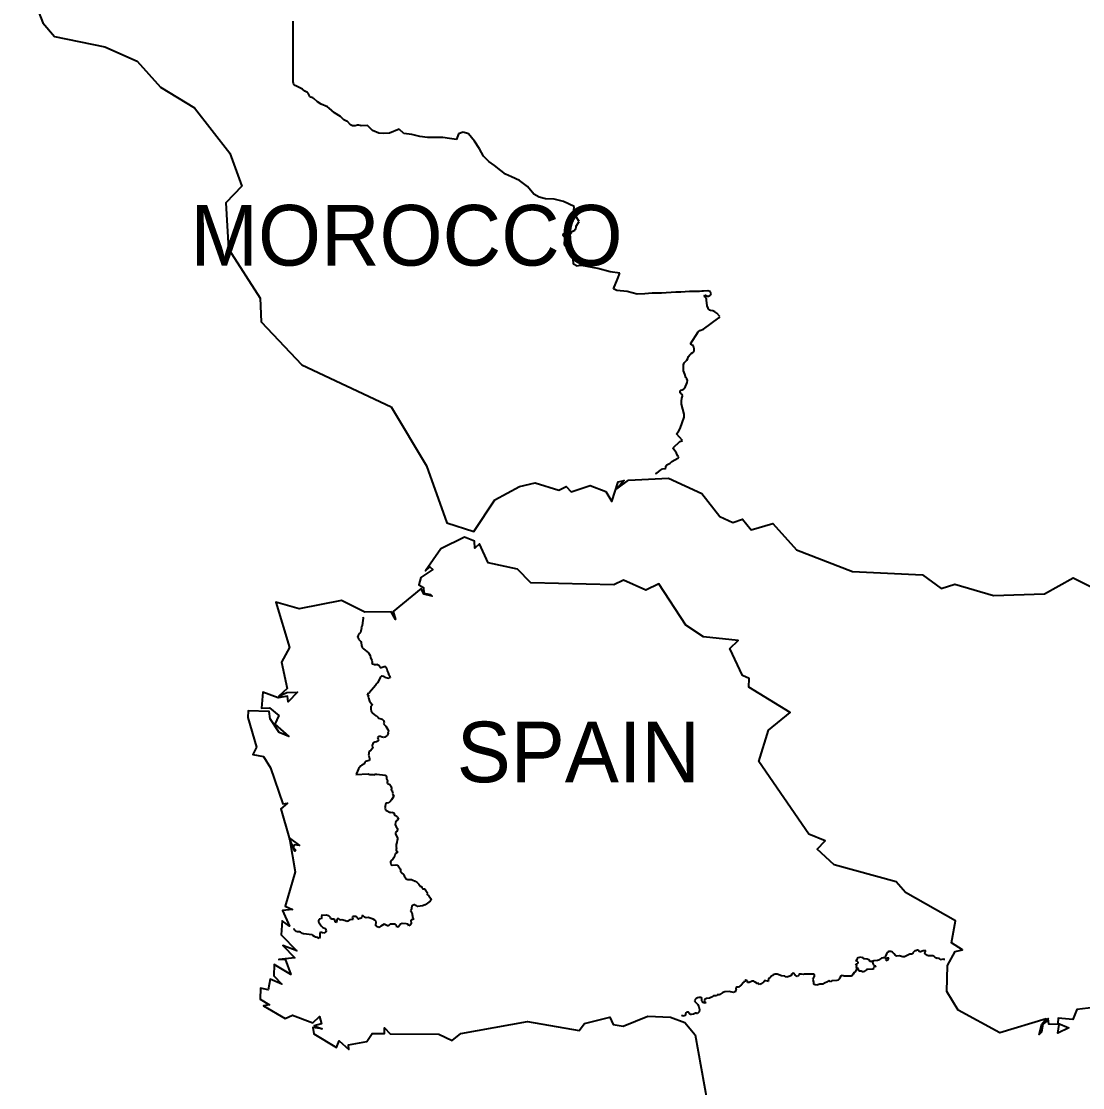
# Model space of a CAD drawing. Header units: metres. Extents: x 0 to 1325, y -1 to 773.
# Drawn here: x 612.6 to 682.6, y 211.6 to 282 of the extents above; entities that cross this region are included whole.
import ezdxf
from ezdxf.enums import TextEntityAlignment as Align

# ---------------------------------------------------------------- set-up
doc = ezdxf.new("R2010")
doc.units = ezdxf.units.M

msp = doc.modelspace()

# ---------------------------------------------------------------- linework, layer by layer
at = {"layer": 'CUT'}
for points in [[(612.59, 285.588), (614.02, 281.878), (614.77, 280.968), (618.11, 280.278), (620.23, 279.328), (621.78, 277.628), (624.03, 276.268), (626.36, 273.268), (627.14, 271.098), (626.1, 269.998), (626.26, 266.948), (628.35, 263.708), (628.42, 262.148), (631.11, 259.308), (637, 256.518), (639.34, 252.638), (640.68, 248.878), (642.45, 248.298), (643.85, 250.398), (645.47, 251.278), (646.5, 251.508), (648.07, 251.028), (648.56, 251.268), (648.88, 250.928), (650.13, 251.328), (651.17, 250.938), (651.57, 250.278), (651.99, 251.588), (652.39, 251.658), (651.91, 251.108), (652.68, 251.688), (655.3, 251.828), (657.5, 250.798), (658.7, 249.288), (659.55, 248.898), (660.19, 249.118), (660.76, 248.408), (662.19, 248.818), (663.76, 247.088), (667.46, 245.658), (672.07, 245.448), (673.3, 244.548), (674.2, 244.828), (676.76, 244.088), (680.12, 244.178), (682.02, 245.248), (683.6, 244.448)], [(683.38, 216.878), (682.27, 216.758), (681.99, 216.098), (681.03, 216.188), (681, 215.858), (681.74, 215.538), (681.01, 215.188), (681.09, 215.768), (680.42, 215.798), (680.37, 216.158), (680.29, 215.978), (680.01, 215.798), (679.93, 215.268), (679.78, 215.098), (679.96, 215.798), (680.24, 216.138), (677.19, 215.218), (674.44, 216.708), (673.69, 217.938), (673.73, 219.668), (674.23, 220.578), (674.71, 220.698), (673.98, 221.158), (674.26, 222.618), (670.95, 224.478), (670.34, 225.188), (666.24, 226.298), (665.13, 227.328), (665.66, 227.898), (664.57, 228.318), (661.28, 233.128), (661.92, 235.198), (663.34, 236.348), (660.62, 238.038), (660.64, 238.598), (660.2, 238.798), (659.35, 240.588), (659.9, 241.108), (657.63, 241.358), (656.46, 242.118), (654.67, 244.848), (653.81, 244.428), (652.35, 245.088), (651.7, 244.788), (646.23, 244.918), (645.35, 245.818), (643.41, 246.228), (642.84, 247.488), (642.53, 247.198), (642.51, 247.658), (641.85, 247.928), (640.28, 247.158), (639.28, 245.708), (639.56, 245.968), (639.76, 245.788), (638.96, 245.268), (638.82, 244.788), (639.14, 244.608), (639.17, 244.228), (639.59, 244.148), (639.7, 244.028), (639.15, 244.158), (638.99, 244.548), (637.13, 243.028), (637.28, 242.488), (637, 243.008), (635.26, 242.978), (635.26, 242.978), (633.72, 243.738), (630.92, 243.208), (629.38, 243.648), (630.29, 240.638), (629.76, 239.688), (630.13, 237.948), (629.59, 237.428), (630.12, 237.668), (630.82, 237.698), (630.21, 237.068), (630.15, 237.428), (629.54, 237.328), (628.53, 237.698), (628.45, 236.638), (628.98, 236.668), (629.59, 236.168), (629.33, 235.578), (630.24, 234.778), (629.61, 235.028), (629.01, 235.928), (628.96, 236.428), (627.57, 236.458), (627.54, 236.018), (628.12, 234.058), (627.87, 233.588), (628.57, 233.448), (629.04, 232.708), (629.86, 230.338), (630.17, 230.368), (629.71, 230.008), (630.28, 228.088), (630.95, 227.588), (630.6, 227.628), (630.54, 227.468), (630.68, 227.298), (630.64, 227.198), (630.29, 228.038), (630.67, 225.848), (630, 223.568), (630.49, 223.348), (629.82, 223.288), (630.29, 222.258), (629.81, 222.598), (629.75, 221.678), (630.77, 220.618), (629.86, 220.988), (630.64, 220.168), (629.59, 220.048), (630.01, 220.078), (630.37, 219.068), (629.28, 219.718), (629.26, 218.988), (629.79, 218.438), (629.01, 218.768), (628.88, 218.048), (628.37, 218.158), (628.35, 217.438), (628.98, 217.058), (628.57, 216.988), (630, 216.158), (630.5, 216.378), (631.84, 215.868), (632.28, 216.288), (632.41, 215.818), (631.93, 215.668), (632.44, 215.488), (631.83, 215.578), (631.9, 215.148), (633.39, 214.248), (633.58, 214.698), (634.21, 214.128), (634.19, 214.428), (635.39, 214.638), (635.74, 215.178), (636.57, 215.178), (636.57, 215.538), (636.94, 215.148), (640.16, 215.138), (641.02, 214.718), (641.6, 215.178), (646, 215.968), (649.42, 215.368), (649.76, 215.838), (651.43, 216.248), (651.65, 215.758), (652.31, 215.658), (653.94, 216.308), (655.44, 216.248), (656.39, 215.898), (657.06, 215.088), (657.87, 210.688)]]:
    msp.add_lwpolyline(points, dxfattribs=at)
at = {"layer": 'SCORE'}
for points in [[(630.54, 281.738), (630.54, 281.978)], [(630.54, 281.498), (630.54, 281.738)], [(630.54, 281.258), (630.54, 281.498)], [(630.54, 281.018), (630.54, 281.258)], [(630.54, 280.788), (630.54, 281.018)], [(630.54, 280.548), (630.54, 280.788)], [(630.54, 280.308), (630.54, 280.548)], [(630.54, 280.068), (630.54, 280.308)], [(630.54, 279.828), (630.54, 280.068)], [(630.54, 279.588), (630.54, 279.828)], [(630.54, 279.348), (630.54, 279.588)], [(630.54, 279.108), (630.54, 279.348)], [(630.54, 278.868), (630.54, 279.108)], [(630.54, 278.638), (630.54, 278.868)], [(630.54, 278.398), (630.54, 278.638)], [(630.54, 278.158), (630.54, 278.398)], [(630.54, 277.968), (630.54, 278.158)], [(630.56, 277.868), (630.54, 277.968)], [(630.6, 277.788), (630.56, 277.868)], [(630.67, 277.728), (630.6, 277.788)], [(631.14, 277.488), (630.67, 277.728)], [(631.3, 277.358), (631.14, 277.488)], [(631.47, 277.268), (631.3, 277.358)], [(631.52, 277.228), (631.47, 277.268)], [(631.64, 277.008), (631.52, 277.228)], [(631.7, 276.968), (631.64, 277.008)], [(631.83, 276.918), (631.7, 276.968)], [(631.89, 276.878), (631.83, 276.918)], [(632.13, 276.658), (631.89, 276.878)], [(632.38, 276.498), (632.13, 276.658)], [(632.8, 276.318), (632.38, 276.498)], [(632.92, 276.238), (632.8, 276.318)], [(633.26, 275.928), (632.92, 276.238)], [(633.65, 275.678), (633.26, 275.928)], [(633.87, 275.478), (633.65, 275.678)], [(634.05, 275.388), (633.87, 275.478)], [(634.11, 275.348), (634.05, 275.388)], [(634.33, 275.128), (634.11, 275.348)], [(634.46, 275.078), (634.33, 275.128)], [(634.63, 275.078), (634.46, 275.078)], [(634.79, 275.108), (634.63, 275.078)], [(634.87, 275.108), (634.79, 275.108)], [(634.95, 275.098), (634.87, 275.108)], [(635.03, 275.078), (634.95, 275.098)], [(635.45, 275.098), (635.03, 275.078)], [(635.78, 274.758), (635.45, 275.098)], [(636.2, 274.598), (635.78, 274.758)], [(636.48, 274.568), (636.2, 274.598)], [(636.89, 274.598), (636.48, 274.568)], [(637.53, 274.848), (636.89, 274.598)], [(637.84, 274.568), (637.53, 274.848)], [(638.36, 274.508), (637.84, 274.568)], [(638.9, 274.368), (638.36, 274.508)], [(641.44, 274.538), (641.31, 274.168)], [(641.75, 274.648), (641.44, 274.538)], [(642.11, 274.538), (641.75, 274.648)], [(642.5, 274.058), (642.11, 274.538)], [(639.41, 274.308), (638.9, 274.368)], [(639.95, 274.308), (639.41, 274.308)], [(640.41, 274.308), (639.95, 274.308)], [(640.85, 274.228), (640.41, 274.308)], [(641.31, 274.168), (640.85, 274.228)], [(642.83, 273.558), (642.5, 274.058)], [(643.09, 273.078), (642.83, 273.558)], [(643.45, 272.708), (643.09, 273.078)], [(643.83, 272.458), (643.45, 272.708)], [(644.25, 272.118), (643.83, 272.458)], [(644.56, 271.888), (644.25, 272.118)], [(644.94, 271.698), (644.56, 271.888)], [(645.48, 271.468), (644.94, 271.698)], [(646, 271.078), (645.48, 271.468)], [(646.41, 270.568), (646, 271.078)], [(646.77, 270.368), (646.41, 270.568)], [(647.2, 270.258), (646.77, 270.368)], [(647.77, 270.228), (647.2, 270.258)], [(648.39, 270.088), (647.77, 270.228)], [(649.08, 269.748), (648.39, 270.088)], [(649.06, 269.488), (649.08, 269.748)], [(649.03, 269.238), (649.06, 269.488)], [(649.21, 269.068), (649.03, 269.238)], [(649.42, 268.758), (649.21, 269.068)], [(648.92, 268.068), (648.99, 268.128)], [(648.99, 268.128), (649.12, 268.188)], [(649.12, 268.188), (649.16, 268.228)], [(649.16, 268.228), (649.2, 268.298)], [(649.2, 268.298), (649.21, 268.378)], [(649.21, 268.378), (649.22, 268.448)], [(649.22, 268.448), (649.42, 268.758)], [(648.36, 267.888), (648.37, 267.958)], [(648.38, 267.808), (648.36, 267.888)], [(648.37, 267.958), (648.41, 267.998)], [(648.46, 267.678), (648.38, 267.808)], [(648.41, 267.998), (648.47, 267.998)], [(648.44, 267.288), (648.47, 267.588)], [(648.47, 267.588), (648.46, 267.678)], [(648.47, 267.998), (648.54, 267.968)], [(648.54, 267.968), (648.65, 267.878)], [(648.65, 267.878), (648.7, 267.848)], [(648.7, 267.848), (648.77, 267.858)], [(648.77, 267.858), (648.82, 267.918)], [(648.82, 267.918), (648.92, 268.068)], [(648.46, 267.208), (648.44, 267.288)], [(648.5, 267.158), (648.46, 267.208)], [(648.71, 267.018), (648.5, 267.158)], [(648.98, 266.998), (648.71, 267.018)], [(649.03, 265.948), (648.98, 266.998)], [(649.28, 265.818), (649.03, 265.948)], [(649.44, 265.858), (649.28, 265.818)], [(649.58, 265.848), (649.44, 265.858)], [(650.65, 265.658), (649.58, 265.848)], [(651.45, 265.438), (650.65, 265.658)], [(652.09, 265.348), (651.45, 265.438)], [(651.94, 264.948), (652.09, 265.348)], [(651.68, 264.308), (651.94, 264.948)], [(651.9, 264.198), (651.68, 264.308)], [(652.58, 264.148), (651.9, 264.198)], [(653.24, 263.968), (652.58, 264.148)], [(653.75, 263.988), (653.24, 263.968)], [(653.98, 263.998), (653.75, 263.988)], [(654.24, 264.018), (653.98, 263.998)], [(654.53, 264.028), (654.24, 264.018)], [(654.84, 264.038), (654.53, 264.028)], [(655.16, 264.058), (654.84, 264.038)], [(655.48, 264.068), (655.16, 264.058)], [(655.8, 264.088), (655.48, 264.068)], [(656.12, 264.098), (655.8, 264.088)], [(656.42, 264.108), (656.12, 264.098)], [(656.7, 264.128), (656.42, 264.108)], [(656.96, 264.138), (656.7, 264.128)], [(657.18, 264.148), (656.96, 264.138)], [(657.36, 264.148), (657.18, 264.148)], [(657.5, 264.158), (657.36, 264.148)], [(657.59, 264.158), (657.5, 264.158)], [(657.62, 264.168), (657.59, 264.158)], [(657.9, 264.178), (657.62, 264.168)], [(657.68, 263.828), (657.7, 263.888)], [(657.7, 263.888), (657.76, 263.898)], [(657.76, 263.898), (657.89, 263.838)], [(658.05, 264.148), (657.9, 264.178)], [(658.04, 263.868), (658.1, 263.918)], [(658.12, 263.998), (658.05, 264.148)], [(658.1, 263.918), (658.12, 263.998)], [(657.69, 263.798), (657.68, 263.828)], [(657.76, 263.758), (657.69, 263.798)], [(657.78, 263.738), (657.76, 263.758)], [(657.8, 263.688), (657.78, 263.738)], [(657.81, 263.658), (657.8, 263.688)], [(657.81, 263.618), (657.81, 263.658)], [(657.81, 263.568), (657.81, 263.618)], [(657.87, 263.198), (657.81, 263.568)], [(657.92, 263.048), (657.87, 263.198)], [(657.89, 263.838), (657.96, 263.838)], [(657.96, 263.838), (658.04, 263.868)], [(657.96, 262.978), (657.92, 263.048)], [(658.02, 262.908), (657.96, 262.978)], [(658.08, 262.878), (658.02, 262.908)], [(658.23, 262.858), (658.08, 262.878)], [(658.37, 262.798), (658.23, 262.858)], [(658.49, 262.718), (658.37, 262.798)], [(658.7, 262.488), (658.49, 262.718)], [(658.64, 262.398), (658.7, 262.488)], [(657.62, 261.648), (658.64, 262.398)], [(656.76, 260.688), (657.26, 261.468)], [(657.26, 261.468), (657.38, 261.568)], [(657.38, 261.568), (657.62, 261.648)], [(656.92, 260.578), (656.76, 260.688)], [(656.95, 260.558), (656.92, 260.578)], [(656.97, 260.518), (656.95, 260.558)], [(656.98, 260.478), (656.97, 260.518)], [(656.99, 260.438), (656.98, 260.478)], [(657, 260.348), (656.99, 260.438)], [(656.52, 259.608), (656.59, 259.728)], [(656.59, 259.728), (656.64, 259.858)], [(656.64, 259.858), (656.72, 259.958)], [(656.72, 259.958), (656.81, 260.038)], [(656.81, 260.038), (656.92, 260.108)], [(656.92, 260.108), (656.98, 260.168)], [(656.98, 260.168), (657, 260.248)], [(657, 260.248), (657, 260.348)], [(656.3, 259.298), (656.34, 259.438)], [(656.3, 258.898), (656.3, 259.298)], [(656.34, 259.438), (656.52, 259.608)], [(656.34, 258.788), (656.3, 258.898)], [(656.39, 258.688), (656.34, 258.788)], [(656.46, 258.458), (656.39, 258.688)], [(656.52, 258.378), (656.46, 258.458)], [(656.56, 258.268), (656.52, 258.378)], [(656.55, 258.128), (656.56, 258.268)], [(656.07, 257.518), (656.09, 257.588)], [(656.09, 257.588), (656.15, 257.628)], [(656.15, 257.628), (656.28, 257.668)], [(656.28, 257.668), (656.34, 257.708)], [(656.34, 257.708), (656.38, 257.758)], [(656.38, 257.758), (656.55, 258.128)], [(656.09, 257.458), (656.07, 257.518)], [(656.12, 257.418), (656.09, 257.458)], [(656.17, 257.378), (656.12, 257.418)], [(656.16, 256.908), (656.2, 257.108)], [(656.17, 256.708), (656.16, 256.908)], [(656.2, 257.338), (656.17, 257.378)], [(656.23, 257.278), (656.2, 257.338)], [(656.2, 257.108), (656.23, 257.228)], [(656.23, 257.228), (656.23, 257.278)], [(656.35, 256.048), (656.17, 256.708)], [(656.07, 255.088), (656.34, 255.848)], [(656.34, 255.848), (656.35, 255.908)], [(656.35, 255.968), (656.35, 256.048)], [(656.35, 255.908), (656.35, 255.968)], [(655.84, 254.748), (655.98, 254.908)], [(656.23, 254.298), (655.84, 254.748)], [(655.98, 254.908), (656.07, 255.088)], [(655.61, 253.818), (656.06, 254.238)], [(656.06, 254.238), (656.19, 254.278)], [(656.19, 254.278), (656.23, 254.298)], [(655.64, 253.748), (655.61, 253.818)], [(655.84, 253.468), (655.64, 253.748)], [(655.93, 253.278), (655.84, 253.468)], [(655.14, 252.588), (655.16, 252.638)], [(655.16, 252.638), (655.21, 252.698)], [(655.21, 252.698), (655.41, 252.808)], [(655.41, 252.808), (655.53, 252.918)], [(655.53, 252.918), (655.92, 253.148)], [(655.92, 253.148), (655.99, 253.218)], [(655.97, 253.248), (655.93, 253.278)], [(655.99, 253.218), (655.97, 253.248)], [(654.45, 252.138), (654.54, 252.158)], [(654.54, 252.158), (654.67, 252.258)], [(654.67, 252.258), (654.79, 252.358)], [(654.79, 252.358), (654.91, 252.428)], [(654.91, 252.428), (655.08, 252.448)], [(655.08, 252.448), (655.13, 252.478)], [(655.13, 252.478), (655.14, 252.528)], [(655.14, 252.528), (655.14, 252.588)], [(635.1, 242.098), (635.03, 241.968)], [(635.13, 242.438), (635.1, 242.098)], [(635.16, 242.578), (635.13, 242.438)], [(635.14, 242.648), (635.14, 242.638)], [(635.14, 242.638), (635.16, 242.578)], [(634.81, 241.378), (634.79, 241.378)], [(634.79, 241.378), (634.79, 241.328)], [(634.83, 241.438), (634.81, 241.378)], [(634.84, 241.488), (634.83, 241.468)], [(634.83, 241.468), (634.83, 241.438)], [(634.87, 241.538), (634.84, 241.498)], [(634.84, 241.498), (634.84, 241.488)], [(634.9, 241.568), (634.87, 241.538)], [(634.96, 241.618), (634.9, 241.568)], [(634.98, 241.638), (634.96, 241.618)], [(635.01, 241.718), (634.98, 241.638)], [(635.03, 241.828), (635.01, 241.718)], [(635.03, 241.968), (635.04, 241.918)], [(635.04, 241.918), (635.03, 241.828)], [(634.79, 241.328), (634.8, 241.318)], [(634.8, 241.318), (634.84, 241.268)], [(634.84, 241.268), (634.84, 241.248)], [(634.84, 241.248), (634.85, 241.228)], [(634.85, 241.208), (634.84, 241.188)], [(634.84, 241.188), (634.88, 241.168)], [(634.85, 241.228), (634.85, 241.208)], [(634.88, 241.168), (634.98, 241.068)], [(634.98, 241.068), (635, 241.038)], [(635, 241.038), (635.02, 240.968)], [(635.02, 240.968), (635.05, 240.768)], [(635.05, 240.768), (635.1, 240.638)], [(635.1, 240.638), (635.17, 240.548)], [(635.17, 240.548), (635.51, 240.288)], [(635.51, 240.288), (635.61, 240.128)], [(635.61, 240.128), (635.65, 239.978)], [(635.65, 239.978), (635.73, 239.778)], [(635.73, 239.778), (635.75, 239.708)], [(635.75, 239.658), (635.73, 239.618)], [(635.73, 239.618), (635.73, 239.588)], [(635.73, 239.588), (635.76, 239.558)], [(635.75, 239.708), (635.75, 239.658)], [(635.76, 239.558), (635.87, 239.538)], [(635.87, 239.538), (635.91, 239.518)], [(635.91, 239.518), (635.96, 239.518)], [(635.96, 239.518), (636.01, 239.528)], [(636.01, 239.528), (636.05, 239.538)], [(636.05, 239.538), (636.1, 239.518)], [(636.1, 239.518), (636.15, 239.498)], [(636.15, 239.498), (636.18, 239.488)], [(636.18, 239.488), (636.21, 239.438)], [(636.21, 239.438), (636.25, 239.348)], [(636.25, 239.348), (636.28, 239.318)], [(636.28, 239.318), (636.35, 239.318)], [(636.35, 239.318), (636.55, 239.398)], [(636.55, 239.398), (636.65, 239.388)], [(636.65, 239.388), (636.68, 239.288)], [(636.68, 239.288), (636.71, 239.238)], [(636.27, 238.668), (636.12, 238.328)], [(636.31, 238.708), (636.27, 238.668)], [(636.36, 238.748), (636.31, 238.708)], [(636.41, 238.748), (636.36, 238.748)], [(636.5, 238.728), (636.41, 238.748)], [(636.59, 238.688), (636.5, 238.728)], [(636.64, 238.638), (636.59, 238.688)], [(636.66, 238.638), (636.64, 238.638)], [(636.67, 238.638), (636.66, 238.638)], [(636.77, 238.618), (636.67, 238.638)], [(636.71, 239.238), (636.74, 239.108)], [(636.74, 239.108), (636.81, 238.978)], [(636.87, 238.608), (636.77, 238.618)], [(636.81, 238.978), (636.86, 238.828)], [(636.86, 238.828), (636.89, 238.768)], [(636.92, 238.638), (636.87, 238.608)], [(636.89, 238.768), (636.93, 238.648)], [(636.93, 238.648), (636.92, 238.638)], [(635.96, 238.128), (635.57, 237.668)], [(635.97, 238.158), (635.96, 238.128)], [(636, 238.208), (635.97, 238.158)], [(636.01, 238.238), (636, 238.208)], [(636.04, 238.268), (636.01, 238.238)], [(636.1, 238.308), (636.04, 238.268)], [(636.12, 238.328), (636.1, 238.308)], [(635.46, 237.598), (635.41, 237.578)], [(635.41, 237.578), (635.47, 237.528)], [(635.57, 237.668), (635.46, 237.598)], [(635.51, 237.428), (635.46, 237.378)], [(635.46, 237.378), (635.5, 237.328)], [(635.47, 237.528), (635.5, 237.478)], [(635.5, 237.478), (635.51, 237.428)], [(635.5, 237.328), (635.57, 237.108)], [(635.57, 237.108), (635.72, 236.908)], [(635.67, 236.758), (635.66, 236.718)], [(635.66, 236.718), (635.66, 236.678)], [(635.66, 236.678), (635.67, 236.578)], [(635.68, 236.788), (635.67, 236.758)], [(635.67, 236.578), (635.69, 236.438)], [(635.71, 236.798), (635.68, 236.788)], [(635.73, 236.808), (635.71, 236.798)], [(635.72, 236.908), (635.74, 236.848)], [(635.74, 236.848), (635.73, 236.808)], [(635.69, 236.438), (635.7, 236.408)], [(635.7, 236.408), (635.73, 236.348)], [(635.73, 236.348), (635.74, 236.328)], [(635.74, 236.328), (635.9, 236.208)], [(635.9, 236.208), (635.96, 236.168)], [(635.96, 236.168), (636.01, 236.148)], [(636.01, 236.148), (636.07, 236.098)], [(636.07, 236.098), (636.12, 236.048)], [(636.12, 236.048), (636.14, 236.008)], [(636.14, 236.008), (636.18, 235.978)], [(636.18, 235.978), (636.35, 235.948)], [(636.35, 235.948), (636.41, 235.918)], [(636.41, 235.918), (636.45, 235.878)], [(636.45, 235.878), (636.5, 235.838)], [(636.5, 235.838), (636.53, 235.828)], [(636.53, 235.828), (636.53, 235.768)], [(636.53, 235.768), (636.54, 235.698)], [(636.54, 235.698), (636.49, 235.608)], [(636.49, 235.608), (636.57, 235.548)], [(636.57, 235.548), (636.65, 235.448)], [(636.65, 235.448), (636.78, 235.228)], [(636.78, 235.228), (636.81, 235.188)], [(636.83, 235.108), (636.79, 235.078)], [(636.79, 235.078), (636.81, 234.998)], [(636.81, 235.188), (636.83, 235.138)], [(636.83, 235.138), (636.83, 235.108)], [(635.84, 234.358), (635.79, 234.288)], [(635.93, 234.408), (635.84, 234.358)], [(636.03, 234.428), (635.93, 234.408)], [(636.12, 234.468), (636.03, 234.428)], [(636.12, 234.718), (636.11, 234.678)], [(636.11, 234.678), (636.15, 234.598)], [(636.16, 234.748), (636.12, 234.718)], [(636.16, 234.548), (636.12, 234.468)], [(636.15, 234.598), (636.16, 234.548)], [(636.21, 234.778), (636.16, 234.748)], [(636.27, 234.778), (636.21, 234.778)], [(636.31, 234.768), (636.27, 234.778)], [(636.4, 234.718), (636.31, 234.768)], [(636.5, 234.708), (636.4, 234.718)], [(636.59, 234.728), (636.5, 234.708)], [(636.68, 234.788), (636.59, 234.728)], [(636.74, 234.838), (636.68, 234.788)], [(636.79, 234.918), (636.74, 234.838)], [(636.81, 234.998), (636.79, 234.918)], [(635.52, 233.638), (635.51, 233.548)], [(635.53, 233.728), (635.52, 233.638)], [(635.56, 233.778), (635.53, 233.728)], [(635.63, 233.828), (635.56, 233.778)], [(635.81, 234.038), (635.63, 233.828)], [(635.79, 234.288), (635.76, 234.208)], [(635.76, 234.208), (635.76, 234.118)], [(635.76, 234.118), (635.81, 234.038)], [(635.2, 232.938), (635.07, 232.878)], [(635.23, 232.978), (635.2, 232.938)], [(635.27, 233.078), (635.23, 232.978)], [(635.32, 233.118), (635.27, 233.078)], [(635.4, 233.148), (635.32, 233.118)], [(635.55, 233.188), (635.4, 233.148)], [(635.51, 233.548), (635.53, 233.488)], [(635.53, 233.488), (635.56, 233.418)], [(635.58, 233.228), (635.55, 233.188)], [(635.56, 233.418), (635.58, 233.318)], [(635.58, 233.318), (635.58, 233.228)], [(634.68, 232.268), (635.48, 232.308)], [(634.69, 232.278), (634.68, 232.268)], [(634.72, 232.338), (634.69, 232.278)], [(634.84, 232.638), (634.72, 232.338)], [(634.9, 232.698), (634.84, 232.638)], [(635.01, 232.828), (634.9, 232.698)], [(635.07, 232.878), (635.01, 232.828)], [(635.48, 232.308), (635.53, 232.288)], [(635.53, 232.288), (635.59, 232.268)], [(635.59, 232.268), (635.66, 232.258)], [(635.66, 232.258), (635.81, 232.258)], [(635.81, 232.258), (635.87, 232.238)], [(635.87, 232.238), (635.95, 232.288)], [(635.95, 232.288), (636.06, 232.288)], [(636.06, 232.288), (636.6, 232.228)], [(636.6, 232.228), (636.66, 232.208)], [(636.66, 232.208), (636.7, 232.118)], [(636.7, 232.078), (636.69, 232.058)], [(636.69, 232.058), (636.69, 232.008)], [(636.69, 232.008), (636.7, 231.968)], [(636.7, 232.118), (636.7, 232.078)], [(636.7, 231.968), (636.75, 231.898)], [(636.76, 231.828), (636.74, 231.788)], [(636.74, 231.788), (636.74, 231.738)], [(636.74, 231.738), (636.76, 231.678)], [(636.75, 231.898), (636.76, 231.858)], [(636.76, 231.858), (636.76, 231.828)], [(636.76, 231.678), (636.79, 231.658)], [(636.79, 231.658), (636.87, 231.628)], [(636.87, 231.628), (636.91, 231.608)], [(636.91, 231.608), (637, 231.478)], [(637, 231.478), (637.01, 231.438)], [(637.01, 231.438), (637.02, 231.368)], [(637.02, 231.308), (637.01, 231.258)], [(637.01, 231.258), (637.01, 231.238)], [(637.01, 231.238), (637.02, 231.218)], [(637.02, 231.368), (637.02, 231.328)], [(637.02, 231.328), (637.02, 231.308)], [(637.02, 231.218), (637.06, 231.198)], [(637.18, 230.838), (637.03, 230.598)], [(637.06, 231.198), (637.07, 231.178)], [(637.07, 231.178), (637.09, 231.068)], [(637.09, 231.068), (637.11, 231.028)], [(637.11, 231.028), (637.1, 230.988)], [(637.1, 230.988), (637.12, 230.938)], [(637.12, 230.938), (637.18, 230.838)], [(636.61, 230.158), (636.58, 230.098)], [(636.63, 230.308), (636.61, 230.158)], [(636.68, 230.368), (636.63, 230.308)], [(636.72, 230.378), (636.68, 230.368)], [(636.82, 230.388), (636.72, 230.378)], [(636.86, 230.398), (636.82, 230.388)], [(636.9, 230.438), (636.86, 230.398)], [(636.95, 230.508), (636.9, 230.438)], [(637.03, 230.598), (636.95, 230.508)], [(636.58, 230.098), (636.61, 230.038)], [(636.61, 230.038), (636.64, 229.938)], [(636.64, 229.938), (636.68, 229.898)], [(636.68, 229.898), (636.74, 229.878)], [(636.74, 229.878), (636.9, 229.778)], [(636.9, 229.778), (636.95, 229.778)], [(636.95, 229.778), (636.97, 229.768)], [(636.97, 229.768), (637.05, 229.778)], [(637.05, 229.778), (637.12, 229.768)], [(637.12, 229.768), (637.18, 229.728)], [(637.18, 229.728), (637.2, 229.698)], [(637.2, 229.698), (637.2, 229.668)], [(637.2, 229.668), (637.2, 229.628)], [(637.2, 229.628), (637.21, 229.598)], [(637.21, 229.598), (637.24, 229.578)], [(637.24, 229.578), (637.4, 229.468)], [(637.4, 229.468), (637.43, 229.438)], [(637.43, 229.438), (637.49, 229.328)], [(637.28, 229.098), (637.26, 228.958)], [(637.26, 228.958), (637.33, 228.808)], [(637.37, 229.228), (637.28, 229.098)], [(637.33, 228.808), (637.42, 228.698)], [(637.49, 229.328), (637.37, 229.228)], [(637.33, 228.468), (637.29, 228.428)], [(637.29, 228.428), (637.29, 228.348)], [(637.29, 228.348), (637.31, 228.278)], [(637.31, 228.278), (637.39, 228.138)], [(637.37, 228.508), (637.33, 228.468)], [(637.41, 228.568), (637.37, 228.508)], [(637.39, 228.138), (637.42, 228.068)], [(637.43, 228.638), (637.41, 228.568)], [(637.42, 228.008), (637.41, 227.938)], [(637.42, 228.698), (637.43, 228.638)], [(637.42, 228.068), (637.42, 228.008)], [(637.34, 227.648), (637.33, 227.578)], [(637.33, 227.578), (637.33, 227.498)], [(637.33, 227.498), (637.34, 227.458)], [(637.34, 227.358), (637.33, 227.328)], [(637.33, 227.328), (637.34, 227.218)], [(637.38, 227.788), (637.34, 227.648)], [(637.34, 227.458), (637.35, 227.428)], [(637.35, 227.408), (637.34, 227.358)], [(637.35, 227.428), (637.35, 227.408)], [(637.41, 227.938), (637.38, 227.788)], [(637.11, 226.668), (636.99, 226.558)], [(637.16, 226.748), (637.11, 226.668)], [(637.24, 226.928), (637.16, 226.748)], [(637.27, 227.018), (637.24, 226.928)], [(637.3, 227.048), (637.27, 227.018)], [(637.35, 227.068), (637.3, 227.048)], [(637.34, 227.218), (637.4, 227.208)], [(637.39, 227.088), (637.35, 227.068)], [(637.41, 227.148), (637.39, 227.088)], [(637.4, 227.208), (637.41, 227.148)], [(636.96, 226.508), (636.95, 226.448)], [(636.95, 226.448), (636.99, 226.398)], [(636.99, 226.558), (636.96, 226.508)], [(636.99, 226.398), (637, 226.308)], [(637, 226.308), (637.08, 226.278)], [(637.08, 226.278), (637.31, 226.298)], [(637.31, 226.298), (637.41, 226.288)], [(637.41, 226.288), (637.46, 226.238)], [(637.46, 226.238), (637.6, 226.048)], [(637.6, 226.048), (637.63, 225.968)], [(637.63, 225.968), (637.62, 225.858)], [(637.62, 225.858), (637.64, 225.828)], [(637.64, 225.828), (637.68, 225.768)], [(637.68, 225.768), (637.81, 225.668)], [(637.81, 225.668), (637.84, 225.638)], [(637.84, 225.638), (637.86, 225.568)], [(637.86, 225.568), (637.99, 225.388)], [(637.99, 225.388), (638.04, 225.348)], [(638.04, 225.348), (638.1, 225.338)], [(638.1, 225.338), (638.34, 225.338)], [(638.34, 225.338), (638.38, 225.318)], [(638.38, 225.318), (638.59, 225.228)], [(638.59, 225.228), (638.71, 225.148)], [(638.71, 225.148), (638.83, 225.038)], [(638.83, 225.038), (638.95, 224.868)], [(638.95, 224.868), (638.96, 224.858)], [(638.96, 224.858), (639.01, 224.868)], [(639.01, 224.868), (639.02, 224.868)], [(639.02, 224.868), (639.03, 224.838)], [(639.03, 224.838), (639.03, 224.808)], [(639.03, 224.808), (639.03, 224.778)], [(639.03, 224.778), (639.07, 224.748)], [(639.07, 224.748), (639.12, 224.728)], [(639.12, 224.728), (639.23, 224.718)], [(639.23, 224.718), (639.24, 224.678)], [(639.24, 224.678), (639.38, 224.478)], [(639.37, 224.418), (639.36, 224.388)], [(639.36, 224.388), (639.39, 224.338)], [(639.38, 224.448), (639.37, 224.418)], [(639.38, 224.478), (639.38, 224.448)], [(639.39, 224.338), (639.48, 224.248)], [(639.57, 223.908), (639.41, 223.768)], [(639.48, 224.248), (639.66, 224.018)], [(639.62, 223.978), (639.57, 223.908)], [(639.66, 224.018), (639.62, 223.978)], [(638.3, 223.308), (638.29, 223.268)], [(638.29, 223.268), (638.31, 223.228)], [(638.33, 223.348), (638.3, 223.308)], [(638.31, 223.228), (638.34, 223.198)], [(638.34, 223.388), (638.33, 223.348)], [(638.35, 223.468), (638.34, 223.388)], [(638.34, 223.198), (638.36, 223.148)], [(638.37, 223.558), (638.35, 223.468)], [(638.36, 223.148), (638.44, 222.788)], [(638.42, 223.628), (638.37, 223.558)], [(638.53, 223.668), (638.42, 223.628)], [(638.57, 223.658), (638.53, 223.668)], [(638.62, 223.628), (638.57, 223.658)], [(638.67, 223.598), (638.62, 223.628)], [(638.7, 223.568), (638.67, 223.598)], [(638.72, 223.548), (638.7, 223.568)], [(638.77, 223.548), (638.72, 223.548)], [(639.07, 223.608), (638.77, 223.548)], [(639.25, 223.668), (639.07, 223.608)], [(639.41, 223.768), (639.25, 223.668)], [(632.24, 222.708), (632.2, 222.628)], [(632.2, 222.628), (632.21, 222.548)], [(632.21, 222.548), (632.24, 222.468)], [(632.38, 222.748), (632.24, 222.708)], [(632.24, 222.468), (632.39, 222.278)], [(632.4, 222.788), (632.38, 222.748)], [(632.71, 222.978), (632.39, 222.958)], [(632.39, 222.958), (632.4, 222.948)], [(632.4, 222.948), (632.41, 222.848)], [(632.41, 222.848), (632.4, 222.788)], [(632.87, 222.938), (632.71, 222.978)], [(632.88, 222.938), (632.87, 222.938)], [(633, 222.818), (632.88, 222.938)], [(633.03, 222.768), (633, 222.818)], [(633.08, 222.728), (633.03, 222.768)], [(633.13, 222.708), (633.08, 222.728)], [(633.19, 222.708), (633.13, 222.708)], [(633.26, 222.708), (633.19, 222.708)], [(633.29, 222.658), (633.26, 222.708)], [(633.31, 222.578), (633.29, 222.658)], [(633.33, 222.528), (633.31, 222.578)], [(633.4, 222.508), (633.33, 222.528)], [(633.41, 222.628), (633.4, 222.508)], [(633.44, 222.748), (633.41, 222.628)], [(633.55, 222.748), (633.44, 222.748)], [(633.58, 222.728), (633.55, 222.748)], [(633.59, 222.698), (633.58, 222.728)], [(633.61, 222.668), (633.59, 222.698)], [(633.65, 222.658), (633.61, 222.668)], [(633.75, 222.668), (633.65, 222.658)], [(633.98, 222.618), (633.75, 222.668)], [(634.08, 222.568), (633.98, 222.618)], [(634.14, 222.578), (634.08, 222.568)], [(634.24, 222.648), (634.14, 222.578)], [(634.3, 222.678), (634.24, 222.648)], [(634.5, 222.688), (634.3, 222.678)], [(634.45, 222.868), (634.44, 222.818)], [(634.44, 222.818), (634.5, 222.688)], [(634.51, 222.898), (634.45, 222.868)], [(634.57, 222.898), (634.51, 222.898)], [(634.65, 222.888), (634.57, 222.898)], [(634.72, 222.868), (634.65, 222.888)], [(634.78, 222.828), (634.72, 222.868)], [(634.8, 222.798), (634.78, 222.828)], [(634.8, 222.768), (634.8, 222.798)], [(634.81, 222.738), (634.8, 222.768)], [(634.84, 222.718), (634.81, 222.738)], [(634.87, 222.718), (634.84, 222.718)], [(634.92, 222.758), (634.87, 222.718)], [(634.96, 222.758), (634.92, 222.758)], [(635.01, 222.778), (634.96, 222.758)], [(635.06, 222.838), (635.01, 222.778)], [(635.09, 222.908), (635.06, 222.838)], [(635.11, 222.978), (635.09, 222.908)], [(635.16, 222.938), (635.11, 222.978)], [(635.24, 222.848), (635.16, 222.938)], [(635.29, 222.818), (635.24, 222.848)], [(635.35, 222.808), (635.29, 222.818)], [(635.48, 222.818), (635.35, 222.808)], [(635.55, 222.808), (635.48, 222.818)], [(635.81, 222.728), (635.55, 222.808)], [(635.93, 222.658), (635.81, 222.728)], [(635.97, 222.608), (635.93, 222.658)], [(636.01, 222.558), (635.97, 222.608)], [(635.99, 222.348), (636.02, 222.488)], [(636.02, 222.488), (636.01, 222.558)], [(636.55, 222.378), (636.43, 222.328)], [(636.68, 222.328), (636.55, 222.378)], [(636.94, 222.378), (636.85, 222.308)], [(637.04, 222.388), (636.94, 222.378)], [(637.27, 222.378), (637.04, 222.388)], [(637.36, 222.328), (637.27, 222.378)], [(637.63, 222.398), (637.49, 222.208)], [(637.74, 222.428), (637.63, 222.398)], [(638, 222.418), (637.74, 222.428)], [(638.12, 222.388), (638, 222.418)], [(638.17, 222.288), (638.12, 222.388)], [(638.31, 222.378), (638.26, 222.328)], [(638.33, 222.668), (638.3, 222.638)], [(638.3, 222.638), (638.33, 222.448)], [(638.33, 222.448), (638.31, 222.378)], [(638.39, 222.678), (638.33, 222.668)], [(638.49, 222.708), (638.39, 222.678)], [(638.44, 222.788), (638.49, 222.708)], [(630.61, 222.078), (630.6, 222.098)], [(630.65, 221.988), (630.61, 222.078)], [(630.69, 221.938), (630.65, 221.988)], [(630.75, 221.898), (630.69, 221.938)], [(630.81, 221.888), (630.75, 221.898)], [(630.95, 221.878), (630.81, 221.888)], [(631.01, 221.858), (630.95, 221.878)], [(631.14, 221.778), (631.01, 221.858)], [(631.21, 221.758), (631.14, 221.778)], [(631.78, 221.678), (631.21, 221.758)], [(631.84, 221.648), (631.78, 221.678)], [(632.3, 221.818), (632.29, 221.748)], [(632.29, 221.748), (632.3, 221.558)], [(632.35, 221.848), (632.3, 221.818)], [(632.41, 221.838), (632.35, 221.848)], [(632.39, 222.278), (632.49, 222.178)], [(632.47, 221.808), (632.41, 221.838)], [(632.55, 221.798), (632.47, 221.808)], [(632.49, 222.178), (632.6, 222.118)], [(632.62, 221.828), (632.55, 221.798)], [(632.6, 222.118), (632.66, 222.078)], [(632.68, 221.878), (632.62, 221.828)], [(632.66, 222.078), (632.7, 222.018)], [(632.71, 221.938), (632.68, 221.878)], [(632.7, 222.018), (632.71, 221.938)], [(636, 222.288), (635.99, 222.348)], [(636.03, 222.258), (636, 222.288)], [(636.08, 222.218), (636.03, 222.258)], [(636.15, 222.188), (636.08, 222.218)], [(636.2, 222.178), (636.15, 222.188)], [(636.32, 222.248), (636.2, 222.178)], [(636.43, 222.328), (636.32, 222.248)], [(636.76, 222.268), (636.68, 222.328)], [(636.8, 222.288), (636.76, 222.268)], [(636.85, 222.308), (636.8, 222.288)], [(637.38, 222.198), (637.36, 222.328)], [(637.49, 222.208), (637.38, 222.198)], [(638.26, 222.328), (638.17, 222.288)], [(631.94, 221.568), (631.84, 221.648)], [(631.97, 221.548), (631.94, 221.568)], [(632, 221.538), (631.97, 221.548)], [(632.06, 221.538), (632, 221.538)], [(632.13, 221.518), (632.06, 221.538)], [(632.24, 221.448), (632.13, 221.518)], [(632.27, 221.488), (632.24, 221.448)], [(632.3, 221.558), (632.27, 221.488)], [(669.64, 220.268), (669.59, 220.188)], [(669.69, 220.428), (669.64, 220.268)], [(669.73, 220.498), (669.69, 220.428)], [(669.8, 220.558), (669.73, 220.498)], [(669.85, 220.578), (669.8, 220.558)], [(669.9, 220.588), (669.85, 220.578)], [(669.99, 220.578), (669.9, 220.588)], [(670.05, 220.568), (669.99, 220.578)], [(670.09, 220.538), (670.05, 220.568)], [(670.16, 220.478), (670.09, 220.538)], [(670.24, 220.418), (670.16, 220.478)], [(670.26, 220.398), (670.24, 220.418)], [(670.29, 220.328), (670.26, 220.398)], [(670.31, 220.308), (670.29, 220.328)], [(670.37, 220.278), (670.31, 220.308)], [(670.54, 220.298), (670.37, 220.278)], [(670.77, 220.238), (670.54, 220.298)], [(670.98, 220.278), (670.88, 220.228)], [(671.03, 220.308), (670.98, 220.278)], [(671.24, 220.398), (671.03, 220.308)], [(671.36, 220.418), (671.24, 220.398)], [(671.42, 220.428), (671.36, 220.418)], [(671.44, 220.498), (671.42, 220.428)], [(671.5, 220.568), (671.44, 220.498)], [(671.57, 220.618), (671.5, 220.568)], [(671.64, 220.628), (671.57, 220.618)], [(671.71, 220.668), (671.64, 220.628)], [(671.76, 220.678), (671.71, 220.668)], [(671.79, 220.678), (671.76, 220.678)], [(671.82, 220.658), (671.79, 220.678)], [(671.85, 220.588), (671.82, 220.658)], [(671.88, 220.568), (671.85, 220.588)], [(671.95, 220.558), (671.88, 220.568)], [(672.12, 220.618), (671.95, 220.558)], [(672.2, 220.628), (672.12, 220.618)], [(672.3, 220.618), (672.2, 220.628)], [(672.22, 220.468), (672.25, 220.558)], [(672.25, 220.438), (672.22, 220.468)], [(672.25, 220.558), (672.3, 220.608)], [(672.4, 220.328), (672.25, 220.438)], [(672.3, 220.608), (672.3, 220.618)], [(672.47, 220.298), (672.4, 220.328)], [(672.54, 220.288), (672.47, 220.298)], [(672.69, 220.308), (672.54, 220.288)], [(672.76, 220.298), (672.69, 220.308)], [(672.82, 220.268), (672.76, 220.298)], [(672.93, 220.168), (672.82, 220.268)], [(667.68, 219.968), (667.79, 220.118)], [(667.74, 219.938), (667.68, 219.968)], [(667.69, 219.728), (667.68, 219.778)], [(667.68, 219.778), (667.76, 219.768)], [(667.75, 219.638), (667.69, 219.728)], [(667.72, 219.598), (667.75, 219.618)], [(667.72, 219.558), (667.72, 219.598)], [(667.74, 219.508), (667.72, 219.558)], [(667.76, 219.938), (667.74, 219.938)], [(667.75, 219.618), (667.75, 219.638)], [(667.84, 219.888), (667.76, 219.938)], [(667.76, 219.768), (667.82, 219.818)], [(667.79, 220.168), (667.83, 220.198)], [(667.79, 220.118), (667.79, 220.168)], [(667.82, 219.818), (667.84, 219.888)], [(667.83, 220.198), (668.05, 220.228)], [(668.05, 220.228), (668.08, 220.218)], [(668.08, 220.218), (668.12, 220.198)], [(668.12, 220.198), (668.15, 220.178)], [(668.15, 220.178), (668.16, 220.148)], [(668.16, 220.148), (668.18, 220.128)], [(668.18, 220.128), (668.42, 220.098)], [(668.42, 220.098), (668.53, 220.058)], [(668.53, 220.058), (668.57, 219.938)], [(668.57, 219.938), (668.59, 219.928)], [(668.59, 219.928), (668.6, 219.918)], [(668.6, 219.918), (668.61, 219.918)], [(668.61, 219.918), (668.62, 219.938)], [(668.62, 219.938), (668.66, 219.948)], [(668.66, 219.948), (668.71, 219.948)], [(668.71, 219.948), (668.75, 219.938)], [(668.75, 219.938), (668.78, 219.898)], [(668.79, 219.898), (668.78, 219.898)], [(668.78, 219.898), (668.8, 219.788)], [(668.8, 219.908), (668.79, 219.898)], [(668.87, 219.958), (668.8, 219.938)], [(668.8, 219.938), (668.8, 219.918)], [(668.8, 219.918), (668.8, 219.908)], [(668.8, 219.788), (668.84, 219.698)], [(668.84, 219.698), (668.9, 219.638)], [(669.1, 219.988), (668.87, 219.958)], [(668.95, 219.568), (668.87, 219.548)], [(668.9, 219.638), (669, 219.628)], [(668.98, 219.608), (668.95, 219.568)], [(669, 219.628), (668.98, 219.608)], [(669.18, 220.018), (669.1, 219.988)], [(669.38, 220.148), (669.18, 220.018)], [(669.47, 220.158), (669.38, 220.148)], [(669.54, 220.168), (669.47, 220.158)], [(669.59, 220.188), (669.54, 220.168)], [(669.66, 220.068), (669.67, 220.128)], [(669.7, 219.988), (669.66, 220.068)], [(669.67, 220.128), (669.72, 220.158)], [(669.74, 219.968), (669.7, 219.988)], [(669.72, 220.158), (669.8, 220.168)], [(669.78, 220.018), (669.74, 219.968)], [(669.82, 220.098), (669.78, 220.018)], [(669.8, 220.168), (669.81, 220.168)], [(669.81, 220.168), (669.85, 220.158)], [(669.86, 220.158), (669.82, 220.098)], [(669.85, 220.158), (669.86, 220.158)], [(670.88, 220.228), (670.77, 220.238)], [(672.99, 220.138), (672.93, 220.168)], [(673.05, 220.128), (672.99, 220.138)], [(673.12, 220.138), (673.05, 220.128)], [(673.18, 220.128), (673.12, 220.138)], [(673.3, 220.038), (673.18, 220.128)], [(673.42, 220.078), (673.3, 220.038)], [(673.48, 220.048), (673.42, 220.078)], [(673.52, 220.048), (673.48, 220.048)], [(673.54, 220.048), (673.52, 220.048)], [(662.02, 218.858), (661.96, 218.818)], [(662.05, 218.888), (662.02, 218.858)], [(662.06, 218.948), (662.05, 218.918)], [(662.05, 218.918), (662.05, 218.888)], [(662.1, 218.958), (662.06, 218.948)], [(662.15, 218.968), (662.1, 218.958)], [(662.17, 218.988), (662.15, 218.968)], [(662.19, 219.018), (662.17, 218.988)], [(662.21, 219.038), (662.19, 219.018)], [(662.36, 219.088), (662.21, 219.038)], [(662.48, 219.078), (662.36, 219.088)], [(662.77, 218.978), (662.48, 219.078)], [(662.99, 218.948), (662.77, 218.978)], [(663.06, 218.908), (662.99, 218.948)], [(663.12, 218.898), (663.06, 218.908)], [(663.32, 218.948), (663.12, 218.898)], [(663.38, 218.978), (663.32, 218.948)], [(663.46, 219.098), (663.38, 218.978)], [(663.51, 219.158), (663.46, 219.098)], [(663.57, 219.148), (663.51, 219.158)], [(663.67, 219.018), (663.57, 219.148)], [(663.74, 218.968), (663.67, 219.018)], [(663.8, 218.938), (663.74, 218.968)], [(663.91, 219.018), (663.8, 218.938)], [(663.93, 219.088), (663.91, 219.068)], [(663.91, 219.068), (663.91, 219.048)], [(663.91, 219.048), (663.91, 219.038)], [(663.91, 219.038), (663.91, 219.018)], [(664.01, 219.098), (663.93, 219.088)], [(664.08, 219.098), (664.01, 219.098)], [(664.22, 219.058), (664.08, 219.098)], [(664.28, 219.088), (664.22, 219.058)], [(664.74, 219.078), (664.28, 219.088)], [(664.87, 219.088), (664.74, 219.078)], [(664.92, 219.078), (664.87, 219.088)], [(664.88, 218.838), (664.93, 218.888)], [(664.94, 219.038), (664.92, 219.078)], [(664.93, 218.888), (664.95, 218.958)], [(664.95, 219.028), (664.94, 219.038)], [(664.95, 218.958), (664.95, 219.028)], [(666.64, 218.888), (666.61, 218.818)], [(666.67, 218.948), (666.64, 218.888)], [(666.74, 218.988), (666.67, 218.948)], [(666.78, 218.998), (666.74, 218.988)], [(666.9, 218.958), (666.78, 218.998)], [(667.36, 218.958), (666.9, 218.958)], [(667.44, 218.978), (667.36, 218.958)], [(667.44, 219.058), (667.43, 219.048)], [(667.43, 219.048), (667.44, 218.978)], [(667.48, 219.068), (667.44, 219.058)], [(667.51, 219.078), (667.48, 219.068)], [(667.57, 219.188), (667.51, 219.078)], [(667.65, 219.268), (667.57, 219.188)], [(667.71, 219.428), (667.65, 219.268)], [(667.76, 219.488), (667.71, 219.428)], [(667.76, 219.488), (667.74, 219.508)], [(667.84, 219.458), (667.76, 219.488)], [(667.9, 219.278), (667.84, 219.458)], [(668.02, 219.288), (667.9, 219.278)], [(668.12, 219.248), (668.02, 219.288)], [(668.18, 219.248), (668.12, 219.248)], [(668.38, 219.368), (668.18, 219.248)], [(668.42, 219.388), (668.38, 219.368)], [(668.84, 219.418), (668.42, 219.388)], [(668.87, 219.548), (668.81, 219.508)], [(668.81, 219.508), (668.84, 219.418)], [(659.78, 218.198), (659.75, 218.158)], [(659.75, 218.158), (659.76, 218.128)], [(659.81, 218.228), (659.78, 218.198)], [(659.85, 218.238), (659.81, 218.228)], [(659.88, 218.228), (659.85, 218.238)], [(659.92, 218.238), (659.88, 218.228)], [(660.05, 218.308), (659.92, 218.238)], [(660.11, 218.358), (660.05, 218.308)], [(660.26, 218.528), (660.11, 218.358)], [(660.28, 218.588), (660.25, 218.578)], [(660.25, 218.578), (660.26, 218.558)], [(660.26, 218.558), (660.26, 218.538)], [(660.26, 218.538), (660.26, 218.528)], [(660.34, 218.588), (660.28, 218.588)], [(660.35, 218.598), (660.34, 218.588)], [(660.38, 218.618), (660.35, 218.598)], [(660.41, 218.698), (660.37, 218.678)], [(660.37, 218.678), (660.37, 218.648)], [(660.37, 218.648), (660.38, 218.618)], [(660.43, 218.688), (660.41, 218.698)], [(660.5, 218.658), (660.43, 218.688)], [(660.53, 218.648), (660.5, 218.658)], [(660.53, 218.538), (660.53, 218.648)], [(660.63, 218.538), (660.53, 218.538)], [(660.83, 218.628), (660.63, 218.538)], [(660.94, 218.618), (660.83, 218.628)], [(661.03, 218.568), (660.94, 218.618)], [(661.21, 218.448), (661.03, 218.568)], [(661.24, 218.478), (661.21, 218.448)], [(661.27, 218.468), (661.24, 218.478)], [(661.29, 218.428), (661.27, 218.468)], [(661.31, 218.388), (661.29, 218.428)], [(661.37, 218.438), (661.31, 218.388)], [(661.38, 218.438), (661.37, 218.438)], [(661.59, 218.558), (661.38, 218.438)], [(661.63, 218.638), (661.59, 218.558)], [(661.73, 218.648), (661.63, 218.638)], [(661.84, 218.618), (661.73, 218.648)], [(661.91, 218.598), (661.84, 218.618)], [(661.92, 218.748), (661.9, 218.668)], [(661.9, 218.668), (661.91, 218.598)], [(661.96, 218.818), (661.92, 218.748)], [(664.83, 218.818), (664.88, 218.838)], [(664.85, 218.778), (664.83, 218.818)], [(664.87, 218.758), (664.85, 218.778)], [(664.85, 218.688), (664.9, 218.738)], [(664.91, 218.558), (664.85, 218.688)], [(664.9, 218.738), (664.87, 218.758)], [(664.9, 218.468), (664.91, 218.558)], [(664.92, 218.408), (664.9, 218.468)], [(665, 218.378), (664.92, 218.408)], [(665.1, 218.368), (665, 218.378)], [(665.17, 218.378), (665.1, 218.368)], [(665.29, 218.418), (665.17, 218.378)], [(665.36, 218.428), (665.29, 218.418)], [(665.43, 218.428), (665.36, 218.428)], [(665.49, 218.438), (665.43, 218.428)], [(665.65, 218.518), (665.49, 218.438)], [(665.76, 218.558), (665.65, 218.518)], [(665.79, 218.578), (665.76, 218.558)], [(665.85, 218.628), (665.79, 218.578)], [(665.89, 218.648), (665.85, 218.628)], [(665.93, 218.628), (665.89, 218.648)], [(665.96, 218.608), (665.93, 218.628)], [(666, 218.588), (665.96, 218.608)], [(666.03, 218.598), (666, 218.588)], [(666.09, 218.648), (666.03, 218.598)], [(666.12, 218.658), (666.09, 218.648)], [(666.43, 218.678), (666.12, 218.658)], [(666.51, 218.698), (666.43, 218.678)], [(666.57, 218.758), (666.51, 218.698)], [(666.61, 218.818), (666.57, 218.758)], [(657.14, 217.478), (657.07, 217.418)], [(657.22, 217.528), (657.14, 217.478)], [(657.31, 217.548), (657.22, 217.528)], [(657.41, 217.558), (657.31, 217.548)], [(657.47, 217.538), (657.41, 217.558)], [(657.5, 217.478), (657.47, 217.538)], [(657.51, 217.358), (657.5, 217.478)], [(657.81, 217.478), (657.74, 217.438)], [(658.02, 217.508), (657.81, 217.478)], [(658.15, 217.568), (658.02, 217.508)], [(658.27, 217.658), (658.15, 217.568)], [(658.41, 217.648), (658.27, 217.658)], [(658.44, 217.658), (658.41, 217.648)], [(658.5, 217.688), (658.44, 217.658)], [(658.53, 217.718), (658.5, 217.688)], [(658.65, 217.728), (658.53, 217.718)], [(658.71, 217.738), (658.65, 217.728)], [(658.76, 217.788), (658.71, 217.738)], [(658.89, 217.878), (658.76, 217.788)], [(659.03, 217.918), (658.89, 217.878)], [(659.32, 217.938), (659.03, 217.918)], [(659.61, 217.888), (659.32, 217.938)], [(659.7, 217.918), (659.61, 217.888)], [(659.76, 218.048), (659.7, 217.918)], [(659.76, 218.128), (659.77, 218.108)], [(659.77, 218.078), (659.76, 218.048)], [(659.77, 218.108), (659.77, 218.078)], [(657.07, 217.418), (657.02, 217.318)], [(657.02, 217.318), (657.05, 217.278)], [(657.05, 217.278), (657.21, 217.138)], [(657.21, 217.138), (657.25, 217.078)], [(657.25, 217.078), (657.31, 216.938)], [(657.31, 216.938), (657.35, 216.758)], [(657.35, 216.758), (657.33, 216.598)], [(657.54, 217.268), (657.51, 217.358)], [(657.6, 217.208), (657.54, 217.268)], [(657.68, 217.178), (657.6, 217.208)], [(657.68, 217.378), (657.66, 217.318)], [(657.66, 217.318), (657.69, 217.258)], [(657.74, 217.438), (657.68, 217.378)], [(657.77, 217.198), (657.68, 217.178)], [(657.69, 217.258), (657.77, 217.198)], [(656.23, 216.348), (656.16, 216.358)], [(656.31, 216.318), (656.23, 216.348)], [(656.34, 216.328), (656.31, 216.318)], [(656.41, 216.358), (656.34, 216.328)], [(656.45, 216.378), (656.41, 216.358)], [(656.44, 216.468), (656.43, 216.428)], [(656.43, 216.428), (656.44, 216.398)], [(656.47, 216.538), (656.44, 216.468)], [(656.44, 216.398), (656.45, 216.378)], [(656.49, 216.558), (656.47, 216.538)], [(656.53, 216.578), (656.49, 216.558)], [(656.57, 216.588), (656.53, 216.578)], [(656.62, 216.578), (656.57, 216.588)], [(656.66, 216.558), (656.62, 216.578)], [(656.68, 216.518), (656.66, 216.558)], [(656.71, 216.448), (656.68, 216.518)], [(656.76, 216.418), (656.71, 216.448)], [(656.83, 216.418), (656.76, 216.418)], [(656.95, 216.448), (656.83, 216.418)], [(657.1, 216.518), (656.95, 216.448)], [(657.14, 216.508), (657.1, 216.518)], [(657.18, 216.498), (657.14, 216.508)], [(657.23, 216.498), (657.18, 216.498)], [(657.33, 216.598), (657.23, 216.498)]]:
    msp.add_lwpolyline(points, dxfattribs=at)

# ---------------------------------------------------------------- texts
at = {"layer": 'ENGRAVE'}
for s, p in [('MOROCCO', (638.021, 265.85)), ('SPAIN', (649.357, 231.752))]:
    msp.add_text(s, height=4, dxfattribs=at).set_placement(p, align=Align.CENTER)

doc.saveas('drawing.dxf')
